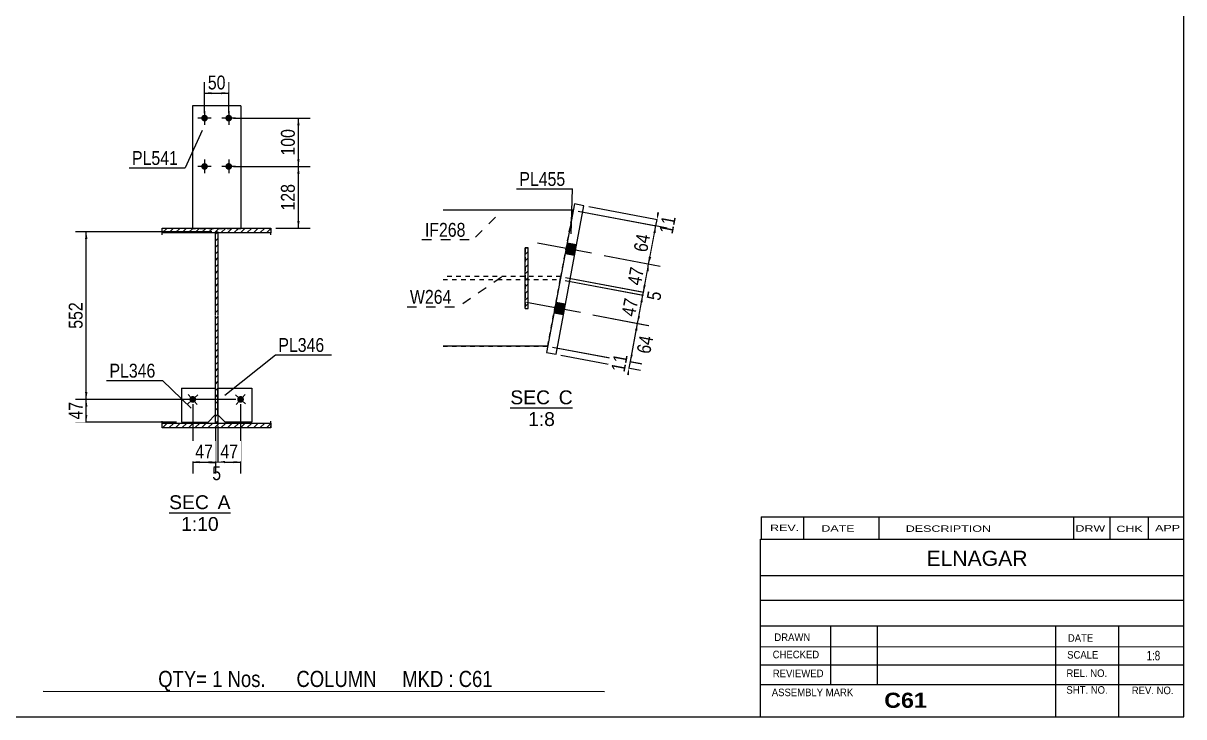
# Model space of a CAD drawing. Header units: millimetres. Extents: x -276 to 137, y -180 to 107.
# Drawn here: x -103.2 to 137, y -179.5 to -36 of the extents above; entities that cross this region are included whole.
import ezdxf

# ---------------------------------------------------------------- set-up
doc = ezdxf.new("R2010")
doc.units = ezdxf.units.MM
doc.linetypes.add('DXK_LINE_DOT1', pattern=[1.8814, 0.9407, -0.9407])
doc.linetypes.add('DXK_LINE_DOT2', pattern=[3.9198, 1.9599, -1.9599])
doc.styles.add('Arial', font='ARIAL.TTF', dxfattribs={"height": 0.2})
doc.styles.add('Arial Bold', font='ARIALBD.TTF', dxfattribs={"height": 0.2})
doc.styles.add('Arial Narrow', font='ARIALN.TTF', dxfattribs={"height": 0.2})

# ---------------------------------------------------------------- blocks, each defined once
blk = doc.blocks.new('Unknown-622945119-1210')
at = {"color": 5, "linetype": 'Continuous'}
for p, q in [((137.01, -179.54), (137.01, 107.46)), ((-272.99, -179.54), (137.01, -179.54))]:
    blk.add_line(p, q, dxfattribs=at)
blk = doc.blocks.new('Unknown-622945119-12 - 1565')
at = {"color": 1, "linetype": 'Continuous'}
blk.add_line((-73.03, -137.33), (-60.34, -137.33), dxfattribs=at)
at = {"color": 0, "linetype": 'Continuous'}
for points in [[(-64.81, -136.58), (-64.81, -133.58), (-73.03, -133.58), (-73.03, -136.58)], [(-60.34, -136.58), (-60.34, -133.58), (-63.01, -133.58), (-63.01, -136.58)], [(-62.79, -141.08), (-62.79, -138.08), (-70.57, -138.08), (-70.57, -141.08)]]:
    blk.add_wipeout(points, dxfattribs=at)
at = {"color": 136, "linetype": 'Continuous', "style": 'Arial'}
for s, height, p in [('SEC', 2.865, (-73.03, -136.58)), ('A', 2.87, (-63.01, -136.58)), ('1:10', 2.865, (-70.57, -141.08))]:
    blk.add_text(s, height=height, dxfattribs=at).set_placement(p)
blk = doc.blocks.new('Unknown-622945119-14 - 1255')
at = {"color": 1, "linetype": 'Continuous'}
blk.add_line((-2.41, -115.63), (10.5, -115.63), dxfattribs=at)
at = {"color": 0, "linetype": 'Continuous'}
for points in [[(5.81, -114.88), (5.81, -111.88), (-2.41, -111.88), (-2.41, -114.88)], [(10.5, -114.88), (10.5, -111.88), (7.61, -111.88), (7.61, -114.88)], [(6.82, -119.38), (6.82, -116.38), (1.26, -116.38), (1.26, -119.38)]]:
    blk.add_wipeout(points, dxfattribs=at)
at = {"color": 136, "linetype": 'Continuous', "style": 'Arial'}
for s, height, p in [('SEC', 2.865, (-2.41, -114.88)), ('C', 2.87, (7.61, -114.88)), ('1:8', 2.865, (1.26, -119.38))]:
    blk.add_text(s, height=height, dxfattribs=at).set_placement(p)
blk = doc.blocks.new('Part-622945119-11328 - 1565')
at = {"linetype": 'Continuous'}
h = blk.add_hatch(dxfattribs=at)
h.set_pattern_fill('', scale=0.3, style=0, pattern_type=0)
h.set_pattern_definition([(45, (-74.4459, -79.4255), (-0.67352, 0.67352), [])])
h.paths.add_polyline_path([(-74.45, -78.43), (-74.45, -79.43), (-51.95, -79.43), (-51.95, -78.43)])
at = {"color": 7, "linetype": 'DXK_LINE_DOT1'}
for p, q in [((-74.45, -78.84), (-74.45, -78.43)), ((-51.95, -78.84), (-51.95, -78.43))]:
    blk.add_line(p, q, dxfattribs=at)
at = {"color": 2, "linetype": 'Continuous'}
for p, q in [((-74.45, -79.43), (-74.45, -78.43)), ((-74.45, -78.43), (-51.95, -78.43)), ((-51.95, -78.43), (-51.95, -79.43)), ((-74.45, -79.84), (-74.45, -79.43)), ((-51.95, -79.43), (-74.45, -79.43)), ((-51.95, -79.84), (-51.95, -79.43))]:
    blk.add_line(p, q, dxfattribs=at)
blk = doc.blocks.new('Part-622945119-1905 - 1565')
at = {"linetype": 'Continuous'}
h = blk.add_hatch(dxfattribs=at)
h.set_pattern_fill('', scale=0.3, style=0, pattern_type=0)
h.set_pattern_definition([(45, (-74.4459, -119.7749), (-0.67352, 0.67352), [])])
h.paths.add_polyline_path([(-74.45, -118.77), (-74.45, -119.77), (-51.95, -119.77), (-51.95, -118.77)])
at = {"color": 2, "linetype": 'Continuous'}
for p, q in [((-74.45, -118.77), (-74.45, -118.36)), ((-74.45, -119.77), (-74.45, -118.77)), ((-74.45, -118.77), (-51.95, -118.77)), ((-51.95, -119.77), (-74.45, -119.77)), ((-51.95, -118.77), (-51.95, -118.36)), ((-51.95, -118.77), (-51.95, -119.77))]:
    blk.add_line(p, q, dxfattribs=at)
at = {"color": 7, "linetype": 'DXK_LINE_DOT1'}
for p, q in [((-74.45, -119.77), (-74.45, -119.36)), ((-51.95, -119.77), (-51.95, -119.36))]:
    blk.add_line(p, q, dxfattribs=at)
blk = doc.blocks.new('Part-622945119-1809 - 1565')
at = {"linetype": 'Continuous'}
h = blk.add_hatch(dxfattribs=at)
h.set_pattern_fill('', scale=0.3, style=0, pattern_type=0)
h.set_pattern_definition([(45, (-63.4459, -118.7748), (-0.67352, 0.67352), [])])
h.paths.add_polyline_path([(-63.45, -79.17), (-63.45, -118.77), (-62.95, -118.77), (-62.95, -79.17)])
at = {"color": 7, "linetype": 'DXK_LINE_DOT1'}
for p, q in [((-63.45, -79.58), (-63.45, -79.17)), ((-62.95, -79.58), (-62.95, -79.17)), ((-63.45, -118.77), (-63.45, -118.36)), ((-62.95, -118.77), (-62.95, -118.36))]:
    blk.add_line(p, q, dxfattribs=at)
at = {"color": 2, "linetype": 'Continuous'}
for p, q in [((-63.45, -96.47), (-63.45, -79.17)), ((-63.45, -79.17), (-62.95, -79.17)), ((-62.95, -79.17), (-62.95, -96.47)), ((-63.45, -118.77), (-63.45, -96.57)), ((-62.95, -96.57), (-62.95, -118.77)), ((-62.95, -118.77), (-63.45, -118.77))]:
    blk.add_line(p, q, dxfattribs=at)
blk = doc.blocks.new('Part-622945119-1876 - 1565')
at = {"color": 2, "linetype": 'Continuous'}
for p, q in [((-68.2, -53.1), (-68.2, -78.43)), ((-58.2, -53.1), (-68.2, -53.1)), ((-58.2, -53.1), (-58.2, -78.43))]:
    blk.add_line(p, q, dxfattribs=at)
at = {"color": 7, "linetype": 'DXK_LINE_DOT1'}
for p, q in [((-68.2, -78.43), (-68.2, -78.6)), ((-58.2, -78.6), (-68.2, -78.6)), ((-58.2, -78.43), (-58.2, -78.6))]:
    blk.add_line(p, q, dxfattribs=at)
blk = doc.blocks.new('Part-622945119-11361 - 1565')
at = {"color": 2, "linetype": 'Continuous'}
for p, q in [((-70.48, -111.57), (-63.48, -111.57)), ((-70.48, -111.57), (-70.48, -118.57)), ((-63.48, -111.57), (-63.48, -117.07)), ((-63.48, -117.07), (-64.98, -118.57)), ((-70.48, -118.57), (-64.98, -118.57))]:
    blk.add_line(p, q, dxfattribs=at)
blk = doc.blocks.new('Part-622945119-11364 - 1565')
at = {"color": 2, "linetype": 'Continuous'}
for p, q in [((-62.92, -117.07), (-62.92, -111.57)), ((-62.92, -111.57), (-55.92, -111.57)), ((-55.92, -111.57), (-55.92, -118.57)), ((-61.42, -118.57), (-62.92, -117.07)), ((-55.92, -118.57), (-61.42, -118.57))]:
    blk.add_line(p, q, dxfattribs=at)
blk = doc.blocks.new('Bolt-622945119-11413 - 1565')
at = {"linetype": 'Continuous'}
blk.add_hatch(color=3, dxfattribs=at).paths.add_polyline_path([(-67.63, -113.39, -1), (-68.66, -114.34, -1)])
at = {"color": 3, "linetype": 'Continuous'}
for p, q in [((-69.09, -112.83), (-67.2, -114.9)), ((-67.11, -112.92), (-69.18, -114.81))]:
    blk.add_line(p, q, dxfattribs=at)
blk = doc.blocks.new('Bolt-622945119-11416 - 1565')
at = {"linetype": 'Continuous'}
blk.add_hatch(color=3, dxfattribs=at).paths.add_polyline_path([(-57.73, -114.34, -1), (-58.76, -113.39, -1)])
at = {"color": 3, "linetype": 'Continuous'}
for p, q in [((-57.3, -112.83), (-59.19, -114.9)), ((-57.21, -114.81), (-59.28, -112.92))]:
    blk.add_line(p, q, dxfattribs=at)
blk = doc.blocks.new('Bolt-622945119-14259 - 1565')
at = {"linetype": 'Continuous'}
for points in [[(-65, -55.67, -1), (-66.4, -55.67, -1)], [(-60, -55.67, -1), (-61.4, -55.67, -1)], [(-65, -65.67, -1), (-66.4, -65.67, -1)], [(-60, -65.67, -1), (-61.4, -65.67, -1)]]:
    blk.add_hatch(color=3, dxfattribs=at).paths.add_polyline_path(points)
at = {"color": 3, "linetype": 'Continuous'}
for p, q in [((-65.7, -54.27), (-65.7, -57.07)), ((-60.7, -54.27), (-60.7, -57.07)), ((-64.3, -55.67), (-67.1, -55.67)), ((-59.3, -55.67), (-62.1, -55.67)), ((-65.7, -64.27), (-65.7, -67.07)), ((-60.7, -64.27), (-60.7, -67.07)), ((-64.3, -65.67), (-67.1, -65.67)), ((-59.3, -65.67), (-62.1, -65.67))]:
    blk.add_line(p, q, dxfattribs=at)
blk = doc.blocks.new('Part-622945119-1369 - 1255')
at = {"linetype": 'Continuous'}
h = blk.add_hatch(dxfattribs=at)
h.set_pattern_fill('', scale=0.3, style=0, pattern_type=0)
h.set_pattern_definition([(45, (0.6853, -82.539), (-0.67352, 0.67352), [])])
h.paths.add_polyline_path([(1.31, -82.54), (0.69, -82.54), (0.69, -95.04), (1.31, -95.04)])
at = {"color": 7, "linetype": 'DXK_LINE_DOT1'}
for p, q in [((1.31, -82.54), (0.69, -82.54)), ((0.69, -82.54), (0.69, -95.04)), ((1.31, -95.04), (1.31, -82.54)), ((0.69, -95.04), (1.31, -95.04))]:
    blk.add_line(p, q, dxfattribs=at)
at = {"color": 2, "linetype": 'Continuous'}
for p, q in [((0.69, -95.04), (0.69, -82.54)), ((0.69, -82.54), (1.31, -82.54)), ((1.31, -95.04), (1.31, -82.54)), ((0.69, -95.04), (1.31, -95.04))]:
    blk.add_line(p, q, dxfattribs=at)
blk = doc.blocks.new('Part-622945119-1281 - 1255')
at = {"color": 2, "linetype": 'Continuous'}
for p, q in [((10.88, -73.43), (5.11, -104.15)), ((7.07, -104.51), (12.84, -73.8)), ((12.84, -73.8), (10.88, -73.43)), ((5.11, -104.15), (7.07, -104.51))]:
    blk.add_line(p, q, dxfattribs=at)
blk = doc.blocks.new('Part-622945119-11434 - 1255')
at = {"color": 2, "linetype": 'Continuous'}
for p, q in [((10.63, -74.73), (-16.34, -74.73)), ((5.35, -102.85), (-16.34, -102.85))]:
    blk.add_line(p, q, dxfattribs=at)
blk = doc.blocks.new('Part-622945119-1351 - 1255')
at = {"color": 7, "linetype": 'DXK_LINE_DOT1'}
for p, q in [((10.63, -74.73), (-16.34, -74.73)), ((8.05, -88.48), (10.63, -74.73)), ((5.35, -102.85), (7.93, -89.1)), ((-16.34, -102.85), (5.35, -102.85))]:
    blk.add_line(p, q, dxfattribs=at)
blk = doc.blocks.new('Part-622945119-1327 - 1255')
at = {"color": 7, "linetype": 'DXK_LINE_DOT1'}
for p, q in [((8.05, -88.48), (-16.34, -88.48)), ((7.93, -89.1), (8.05, -88.48)), ((-16.34, -89.1), (7.93, -89.1))]:
    blk.add_line(p, q, dxfattribs=at)
blk = doc.blocks.new('Bolt-622945119-1379 - 1255')
at = {"linetype": 'Continuous'}
for points in [[(9.35, -81.54), (8.94, -83.75), (10.9, -84.12), (11.32, -81.91)], [(9.35, -81.54), (8.94, -83.75), (10.9, -84.12), (11.32, -81.91)], [(9.35, -81.54), (8.94, -83.75), (10.9, -84.12), (11.32, -81.91)], [(9.35, -81.54), (8.94, -83.75), (10.9, -84.12), (11.32, -81.91)], [(7.05, -93.83), (6.63, -96.04), (8.6, -96.41), (9.01, -94.2)], [(7.05, -93.83), (6.63, -96.04), (8.6, -96.41), (9.01, -94.2)], [(7.05, -93.83), (6.63, -96.04), (8.6, -96.41), (9.01, -94.2)], [(7.05, -93.83), (6.63, -96.04), (8.6, -96.41), (9.01, -94.2)]]:
    blk.add_hatch(color=3, dxfattribs=at).paths.add_polyline_path(points)
at = {"color": 3, "linetype": 'Continuous'}
for p, q in [((14.4, -83.63), (3.25, -81.54)), ((14.4, -83.63), (3.25, -81.54)), ((14.4, -83.63), (3.25, -81.54)), ((14.4, -83.63), (3.25, -81.54)), ((11.32, -81.91), (9.35, -81.54)), ((11.32, -81.91), (9.35, -81.54)), ((11.32, -81.91), (9.35, -81.54)), ((11.32, -81.91), (9.35, -81.54)), ((10.9, -84.12), (8.94, -83.75)), ((10.9, -84.12), (8.94, -83.75)), ((10.9, -84.12), (8.94, -83.75)), ((10.9, -84.12), (8.94, -83.75)), ((12.09, -95.92), (0.94, -93.82)), ((12.09, -95.92), (0.94, -93.82)), ((12.09, -95.92), (0.94, -93.82)), ((12.09, -95.92), (0.94, -93.82)), ((8.6, -96.41), (6.63, -96.04)), ((8.6, -96.41), (6.63, -96.04)), ((8.6, -96.41), (6.63, -96.04)), ((8.6, -96.41), (6.63, -96.04)), ((9.01, -94.2), (7.05, -93.83)), ((9.01, -94.2), (7.05, -93.83)), ((9.01, -94.2), (7.05, -93.83)), ((9.01, -94.2), (7.05, -93.83))]:
    blk.add_line(p, q, dxfattribs=at)
blk = doc.blocks.new('StraightDimension-622945119-16730 - 1565')
at = {"linetype": 'Continuous'}
for points in [[(-90.45, -115.37), (-90.2, -113.87), (-89.95, -115.37)], [(-89.95, -117.07), (-90.2, -118.57), (-90.45, -117.07)]]:
    blk.add_hatch(color=7, dxfattribs=at).paths.add_polyline_path(points)
at = {"color": 7, "linetype": 'Continuous'}
for p, q in [((-59.25, -113.87), (-92.45, -113.87)), ((-90.2, -118.57), (-90.2, -113.87)), ((-71.48, -118.57), (-92.45, -118.57))]:
    blk.add_line(p, q, dxfattribs=at)
at = {"color": 0}
blk.add_wipeout([(-90.35, -113.79), (-94.55, -113.79), (-94.55, -118.64), (-90.35, -118.64)], dxfattribs=at)
at = {"color": 3, "style": 'Arial Narrow'}
blk.add_text('47', height=2.863, rotation=90.0002, dxfattribs=at).set_placement((-90.95, -118.04))
blk = doc.blocks.new('StraightDimension-622945119-1964 - 1565')
at = {"linetype": 'Continuous'}
for points in [[(-64.2, -50.74), (-65.7, -50.49), (-64.2, -50.24)], [(-62.2, -50.24), (-60.7, -50.49), (-62.2, -50.74)]]:
    blk.add_hatch(color=7, dxfattribs=at).paths.add_polyline_path(points)
at = {"color": 7, "linetype": 'Continuous'}
for p, q in [((-65.7, -54.67), (-65.7, -48.24)), ((-60.7, -54.67), (-60.7, -48.24)), ((-65.7, -50.49), (-60.7, -50.49))]:
    blk.add_line(p, q, dxfattribs=at)
at = {"color": 0}
blk.add_wipeout([(-60.77, -50.34), (-60.77, -46.14), (-65.62, -46.14), (-65.62, -50.34)], dxfattribs=at)
at = {"color": 3, "style": 'Arial Narrow'}
blk.add_text('50', height=2.863, dxfattribs=at).set_placement((-65.02, -49.74))
blk = doc.blocks.new('StraightDimension-622945119-16697 - 1565')
at = {"linetype": 'Continuous'}
for points in [[(-46.52, -67.17), (-46.27, -65.67), (-46.02, -67.17)], [(-46.02, -76.93), (-46.27, -78.43), (-46.52, -76.93)]]:
    blk.add_hatch(color=7, dxfattribs=at).paths.add_polyline_path(points)
at = {"color": 7, "linetype": 'Continuous'}
for p, q in [((-59.7, -65.67), (-43.87, -65.67)), ((-46.27, -78.43), (-46.27, -65.67)), ((-50.95, -78.43), (-43.87, -78.43))]:
    blk.add_line(p, q, dxfattribs=at)
at = {"color": 0}
blk.add_wipeout([(-46.42, -68.71), (-50.62, -68.71), (-50.62, -75.39), (-46.42, -75.39)], dxfattribs=at)
at = {"color": 3, "style": 'Arial Narrow'}
blk.add_text('128', height=2.863, rotation=90.0002, dxfattribs=at).set_placement((-47.02, -74.79))
blk = doc.blocks.new('StraightDimension-622945119-16696 - 1565')
at = {"linetype": 'Continuous'}
for points in [[(-46.52, -57.17), (-46.27, -55.67), (-46.02, -57.17)], [(-46.02, -64.17), (-46.27, -65.67), (-46.52, -64.17)]]:
    blk.add_hatch(color=7, dxfattribs=at).paths.add_polyline_path(points)
at = {"color": 7, "linetype": 'Continuous'}
for p, q in [((-59.7, -55.67), (-43.87, -55.67)), ((-46.27, -65.67), (-46.27, -55.67)), ((-59.7, -65.67), (-43.87, -65.67))]:
    blk.add_line(p, q, dxfattribs=at)
at = {"color": 0}
blk.add_wipeout([(-46.42, -57.33), (-50.62, -57.33), (-50.62, -64.02), (-46.42, -64.02)], dxfattribs=at)
at = {"color": 3, "style": 'Arial Narrow'}
blk.add_text('100', height=2.863, rotation=90.0002, dxfattribs=at).set_placement((-47.02, -63.42))
blk = doc.blocks.new('StraightDimension-622945119-16729 - 1565')
at = {"linetype": 'Continuous'}
for points in [[(-90.45, -80.67), (-90.2, -79.17), (-89.95, -80.67)], [(-89.95, -112.37), (-90.2, -113.87), (-90.45, -112.37)]]:
    blk.add_hatch(color=7, dxfattribs=at).paths.add_polyline_path(points)
at = {"color": 7, "linetype": 'Continuous'}
for p, q in [((-64.2, -79.17), (-92.45, -79.17)), ((-90.2, -113.87), (-90.2, -79.17)), ((-59.25, -113.87), (-92.45, -113.87))]:
    blk.add_line(p, q, dxfattribs=at)
at = {"color": 0}
blk.add_wipeout([(-90.35, -93.18), (-94.55, -93.18), (-94.55, -99.86), (-90.35, -99.86)], dxfattribs=at)
at = {"color": 3, "style": 'Arial Narrow'}
blk.add_text('552', height=2.863, rotation=90.0002, dxfattribs=at).set_placement((-90.95, -99.26))
blk = doc.blocks.new('StraightDimension-622945119-16837 - 1565')
at = {"linetype": 'Continuous'}
for points in [[(-61.45, -127.08), (-62.95, -126.83), (-61.45, -126.58)], [(-59.75, -126.58), (-58.25, -126.83), (-59.75, -127.08)]]:
    blk.add_hatch(color=7, dxfattribs=at).paths.add_polyline_path(points)
at = {"color": 7, "linetype": 'Continuous'}
for p, q in [((-58.25, -114.87), (-58.25, -129.23)), ((-62.95, -119.36), (-62.95, -129.23)), ((-62.95, -126.83), (-58.25, -126.83))]:
    blk.add_line(p, q, dxfattribs=at)
at = {"color": 0}
blk.add_wipeout([(-58.17, -126.68), (-58.17, -122.48), (-63.02, -122.48), (-63.02, -126.68)], dxfattribs=at)
at = {"color": 3, "style": 'Arial Narrow'}
blk.add_text('47', height=2.863, dxfattribs=at).set_placement((-62.42, -126.08))
blk = doc.blocks.new('StraightDimension-622945119-16838 - 1565')
at = {"linetype": 'Continuous'}
for points in [[(-64.95, -126.58), (-63.45, -126.83), (-64.95, -127.08)], [(-61.45, -127.08), (-62.95, -126.83), (-61.45, -126.58)]]:
    blk.add_hatch(color=7, dxfattribs=at).paths.add_polyline_path(points)
at = {"color": 7, "linetype": 'Continuous'}
for p, q in [((-63.45, -119.69), (-63.45, -129.08)), ((-62.95, -119.36), (-62.95, -129.08)), ((-63.45, -126.83), (-62.95, -126.83))]:
    blk.add_line(p, q, dxfattribs=at)
at = {"color": 0}
blk.add_wipeout([(-61.68, -131.18), (-61.68, -126.98), (-64.71, -126.98), (-64.71, -131.18)], dxfattribs=at)
at = {"color": 3, "style": 'Arial Narrow'}
blk.add_text('5', height=2.86, dxfattribs=at).set_placement((-64.11, -130.58))
blk = doc.blocks.new('StraightDimension-622945119-16839 - 1565')
at = {"linetype": 'Continuous'}
for points in [[(-66.65, -127.08), (-68.15, -126.83), (-66.65, -126.58)], [(-64.95, -126.58), (-63.45, -126.83), (-64.95, -127.08)]]:
    blk.add_hatch(color=7, dxfattribs=at).paths.add_polyline_path(points)
at = {"color": 7, "linetype": 'Continuous'}
for p, q in [((-68.15, -114.87), (-68.15, -129.23)), ((-63.45, -119.69), (-63.45, -129.23)), ((-68.15, -126.83), (-63.45, -126.83))]:
    blk.add_line(p, q, dxfattribs=at)
at = {"color": 0}
blk.add_wipeout([(-63.37, -126.68), (-63.37, -122.48), (-68.22, -122.48), (-68.22, -126.68)], dxfattribs=at)
at = {"color": 3, "style": 'Arial Narrow'}
blk.add_text('47', height=2.863, dxfattribs=at).set_placement((-67.62, -126.08))
blk = doc.blocks.new('StraightDimension-622945119-17992 - 1255')
at = {"linetype": 'Continuous'}
for points in [[(24.5, -93.74), (25.02, -92.31), (24.99, -93.83)], [(24.45, -96.71), (23.93, -98.14), (23.96, -96.62)]]:
    blk.add_hatch(color=7, dxfattribs=at).paths.add_polyline_path(points)
at = {"color": 7, "linetype": 'Continuous'}
for p, q in [((8.92, -89.29), (27.38, -92.75)), ((23.93, -98.14), (25.02, -92.31)), ((14.7, -96.41), (26.29, -98.58))]:
    blk.add_line(p, q, dxfattribs=at)
at = {"color": 0}
blk.add_wipeout([(24.77, -92.81), (20.65, -92.04), (19.75, -96.81), (23.88, -97.58)], dxfattribs=at)
at = {"color": 3, "style": 'Arial Narrow'}
blk.add_text('47', height=2.863, rotation=79.3661, dxfattribs=at).set_placement((23.4, -96.88))
blk = doc.blocks.new('StraightDimension-622945119-17990 - 1255')
at = {"linetype": 'Continuous'}
for points in [[(25.71, -87.28), (26.23, -85.86), (26.2, -87.38)], [(25.66, -90.26), (25.14, -91.69), (25.17, -90.17)]]:
    blk.add_hatch(color=7, dxfattribs=at).paths.add_polyline_path(points)
at = {"color": 7, "linetype": 'Continuous'}
for p, q in [((17.01, -84.12), (28.59, -86.3)), ((25.14, -91.69), (26.23, -85.86)), ((9.03, -88.66), (27.5, -92.13))]:
    blk.add_line(p, q, dxfattribs=at)
at = {"color": 0}
blk.add_wipeout([(25.99, -86.36), (21.86, -85.58), (20.96, -90.35), (25.09, -91.13)], dxfattribs=at)
at = {"color": 3, "style": 'Arial Narrow'}
blk.add_text('47', height=2.863, rotation=79.3661, dxfattribs=at).set_placement((24.61, -90.43))
blk = doc.blocks.new('StraightDimension-622945119-17988 - 1255')
at = {"linetype": 'Continuous'}
for points in [[(28.49, -75.21), (27.96, -76.64), (28, -75.12)], [(27.2, -79.36), (27.72, -77.93), (27.69, -79.45)]]:
    blk.add_hatch(color=7, dxfattribs=at).paths.add_polyline_path(points)
at = {"color": 7, "linetype": 'Continuous'}
for p, q in [((13.82, -73.99), (30.18, -77.06)), ((11.64, -74.91), (29.93, -78.35)), ((27.72, -77.93), (27.96, -76.64))]:
    blk.add_line(p, q, dxfattribs=at)
at = {"color": 0}
blk.add_wipeout([(32.57, -75.7), (28.44, -74.93), (27.54, -79.7), (31.67, -80.48)], dxfattribs=at)
at = {"color": 3, "style": 'Arial Narrow'}
blk.add_text('11', height=2.863, rotation=79.3661, dxfattribs=at).set_placement((31.19, -79.78))
blk = doc.blocks.new('StraightDimension-622945119-17989 - 1255')
at = {"linetype": 'Continuous'}
for points in [[(27.2, -79.36), (27.72, -77.93), (27.69, -79.45)], [(26.76, -84.43), (26.23, -85.86), (26.27, -84.34)]]:
    blk.add_hatch(color=7, dxfattribs=at).paths.add_polyline_path(points)
at = {"color": 7, "linetype": 'Continuous'}
for p, q in [((11.64, -74.91), (30.08, -78.37)), ((26.23, -85.86), (27.72, -77.93)), ((17.01, -84.12), (28.59, -86.3))]:
    blk.add_line(p, q, dxfattribs=at)
at = {"color": 0}
blk.add_wipeout([(27.28, -79.48), (23.15, -78.7), (22.25, -83.48), (26.38, -84.25)], dxfattribs=at)
at = {"color": 3, "style": 'Arial Narrow'}
blk.add_text('64', height=2.863, rotation=79.3661, dxfattribs=at).set_placement((25.9, -83.55))
blk = doc.blocks.new('StraightDimension-622945119-17991 - 1255')
at = {"linetype": 'Continuous'}
for points in [[(25.66, -90.26), (25.14, -91.69), (25.17, -90.17)], [(24.5, -93.74), (25.02, -92.31), (24.99, -93.83)]]:
    blk.add_hatch(color=7, dxfattribs=at).paths.add_polyline_path(points)
at = {"color": 7, "linetype": 'Continuous'}
for p, q in [((9.03, -88.66), (27.35, -92.1)), ((8.92, -89.29), (27.23, -92.73)), ((25.02, -92.31), (25.14, -91.69))]:
    blk.add_line(p, q, dxfattribs=at)
at = {"color": 0}
blk.add_wipeout([(29.63, -91.31), (25.51, -90.54), (24.95, -93.51), (29.08, -94.29)], dxfattribs=at)
at = {"color": 3, "style": 'Arial Narrow'}
blk.add_text('5', height=2.86, rotation=79.3661, dxfattribs=at).set_placement((28.6, -93.59))
blk = doc.blocks.new('StraightDimension-622945119-17993 - 1255')
at = {"linetype": 'Continuous'}
for points in [[(23.4, -99.57), (23.93, -98.14), (23.9, -99.66)], [(22.96, -104.63), (22.44, -106.06), (22.47, -104.54)]]:
    blk.add_hatch(color=7, dxfattribs=at).paths.add_polyline_path(points)
at = {"color": 7, "linetype": 'Continuous'}
for p, q in [((14.7, -96.41), (26.14, -98.56)), ((22.44, -106.06), (23.93, -98.14)), ((6.33, -103.04), (24.65, -106.48))]:
    blk.add_line(p, q, dxfattribs=at)
at = {"color": 0}
blk.add_wipeout([(27.91, -100.52), (23.78, -99.74), (22.88, -104.52), (27.01, -105.29)], dxfattribs=at)
at = {"color": 3, "style": 'Arial Narrow'}
blk.add_text('64', height=2.863, rotation=79.3661, dxfattribs=at).set_placement((26.53, -104.59))
blk = doc.blocks.new('StraightDimension-622945119-17994 - 1255')
at = {"linetype": 'Continuous'}
for points in [[(22.96, -104.63), (22.44, -106.06), (22.47, -104.54)], [(21.67, -108.78), (22.2, -107.35), (22.17, -108.88)]]:
    blk.add_hatch(color=7, dxfattribs=at).paths.add_polyline_path(points)
at = {"color": 7, "linetype": 'Continuous'}
for p, q in [((6.33, -103.04), (24.8, -106.5)), ((8.06, -104.7), (24.56, -107.8)), ((22.2, -107.35), (22.44, -106.06))]:
    blk.add_line(p, q, dxfattribs=at)
at = {"color": 0}
blk.add_wipeout([(22.62, -104.29), (18.49, -103.52), (17.59, -108.29), (21.72, -109.07)], dxfattribs=at)
at = {"color": 3, "style": 'Arial Narrow'}
blk.add_text('11', height=2.863, rotation=79.3661, dxfattribs=at).set_placement((21.24, -108.37))
blk = doc.blocks.new('CBS_CALLOFF-622945119-19164')
at = {"color": 7, "linetype": 'Continuous'}
blk.add_line((-99.12, -174.27), (17.12, -174.29), dxfattribs=at)
at = {"color": 3, "linetype": 'Continuous', "style": 'Arial Narrow'}
blk.add_text('QTY= 1 Nos.      COLUMN     MKD : C61', height=3.3405, dxfattribs=at).set_placement((-75.29, -173.38))
blk = doc.blocks.new('CBS_NAME_BLOG-622945119-19165')
at = {"color": 7, "linetype": 'Continuous'}
for p, q in [((49.41, -142.79), (136.93, -142.79)), ((49.41, -179.5), (49.41, -142.79)), ((49.42, -150.33), (136.93, -150.33)), ((49.49, -155.38), (137.01, -155.38)), ((49.41, -160.75), (136.93, -160.75)), ((63.94, -172.86), (63.94, -160.76)), ((73.62, -172.84), (73.62, -160.77)), ((110.54, -179.5), (110.54, -160.77)), ((123.59, -179.5), (123.59, -160.76)), ((49.42, -165.05), (137.01, -165.03)), ((49.41, -168.8), (136.93, -168.8)), ((49.41, -172.84), (136.93, -172.84)), ((49.41, -179.54), (137.01, -179.54))]:
    blk.add_line(p, q, dxfattribs=at)
at = {"color": 3, "linetype": 'Continuous', "style": 'Arial'}
blk.add_text('ELNAGAR', height=3.133, dxfattribs=at).set_placement((83.74, -148.32))
at = {"color": 3, "linetype": 'Continuous'}
for s, height, style, width, p in [('DRAWN', 1.566, 'Arial', 0.9, (52.25, -163.86)), ('DATE', 1.566, 'Arial', 0.9, (113.01, -164.02)), ('CHECKED', 1.566, 'Arial', 0.9, (51.9, -167.44)), ('SCALE', 1.566, 'Arial', 0.9, (112.86, -167.5)), ('1:8', 1.957, 'Arial Narrow', 0.9, (129.31, -167.86)), ('REVIEWED', 1.566, 'Arial', 0.9, (51.93, -171.35)), ('REL. NO.', 1.566, 'Arial', 0.9, (112.72, -171.31)), ('ASSEMBLY MARK', 1.5663, 'Arial', 0.9, (51.72, -175.28)), ('C61', 3.131, 'Arial Bold', 1.1, (74.99, -177.69)), ('SHT. NO.', 1.566, 'Arial', 0.9, (112.71, -174.77)), ('REV. NO.', 1.566, 'Arial', 0.9, (126.24, -174.86))]:
    blk.add_text(s, height=height, dxfattribs=dict(at, style=style, width=width)).set_placement(p)
blk = doc.blocks.new('CBS_REVISION-622945119-19166')
at = {"color": 7, "linetype": 'Continuous'}
for p, q in [((49.5, -138.16), (137, -138.16)), ((49.5, -138.16), (49.5, -142.79)), ((58.29, -138.16), (58.29, -142.79)), ((73.89, -138.16), (73.89, -142.73)), ((114.15, -138.16), (114.15, -142.79)), ((121.69, -138.16), (121.69, -142.79)), ((129.64, -138.16), (129.64, -142.79)), ((49.5, -142.79), (137, -142.79))]:
    blk.add_line(p, q, dxfattribs=at)
at = {"color": 7, "style": 'Arial Narrow', "width": 1.7}
for s, height, p in [('REV.', 1.326, (51.36, -141.12)), ('DATE', 1.326, (61.98, -141.23)), ('DESCRIPTION', 1.3257, (79.46, -141.28)), ('DRW', 1.326, (114.58, -141.23)), ('CHK', 1.326, (123.06, -141.32)), ('APP', 1.326, (131.07, -141.16))]:
    blk.add_text(s, height=height, dxfattribs=at).set_placement(p)
blk = doc.blocks.new('Mark-622945119-10995 - 1565')
at = {"color": 7, "linetype": 'Continuous'}
blk.add_line((-66.17, -58.23), (-69.7, -65.96), dxfattribs=at)
at = {"color": 0}
blk.add_wipeout([(-71.2, -65.36), (-71.2, -62.36), (-80.71, -62.36), (-80.71, -65.36)], dxfattribs=at)
blk.add_wipeout([(-71.2, -65.36), (-71.2, -62.36), (-80.71, -62.36), (-80.71, -65.36)], dxfattribs=at)
at = {"color": 7, "linetype": 'Continuous'}
blk.add_line((-81.31, -65.96), (-69.7, -65.96), dxfattribs=at)
at = {"color": 3, "style": 'Arial Narrow'}
blk.add_text('PL541', height=2.863, dxfattribs=at).set_placement((-80.71, -65.36))
blk = doc.blocks.new('Mark-622945119-11662 - 1565')
at = {"color": 7, "linetype": 'Continuous'}
blk.add_line((-68.49, -115.69), (-74.38, -109.96), dxfattribs=at)
at = {"color": 0}
blk.add_wipeout([(-75.88, -109.36), (-75.88, -106.36), (-85.38, -106.36), (-85.38, -109.36)], dxfattribs=at)
blk.add_wipeout([(-75.88, -109.36), (-75.88, -106.36), (-85.38, -106.36), (-85.38, -109.36)], dxfattribs=at)
at = {"color": 7, "linetype": 'Continuous'}
blk.add_line((-85.98, -109.96), (-74.38, -109.96), dxfattribs=at)
at = {"color": 3, "style": 'Arial Narrow'}
blk.add_text('PL346', height=2.863, dxfattribs=at).set_placement((-85.38, -109.36))
blk = doc.blocks.new('Mark-622945119-11665 - 1565')
at = {"color": 0}
blk.add_wipeout([(-40.92, -104.05), (-40.92, -101.05), (-50.42, -101.05), (-50.42, -104.05)], dxfattribs=at)
blk.add_wipeout([(-40.92, -104.05), (-40.92, -101.05), (-50.42, -101.05), (-50.42, -104.05)], dxfattribs=at)
at = {"color": 7, "linetype": 'Continuous'}
for p, q in [((-61.49, -112.99), (-51.02, -104.65)), ((-51.02, -104.65), (-39.42, -104.65))]:
    blk.add_line(p, q, dxfattribs=at)
at = {"color": 3, "style": 'Arial Narrow'}
blk.add_text('PL346', height=2.863, dxfattribs=at).set_placement((-50.42, -104.05))
blk = doc.blocks.new('Mark-622945119-1347 - 1255')
at = {"color": 7, "linetype": 'DXK_LINE_DOT2'}
blk.add_line((-5.45, -76.18), (-10.18, -80.82), dxfattribs=at)
at = {"color": 0}
blk.add_wipeout([(-11.68, -80.22), (-11.68, -77.22), (-20.09, -77.22), (-20.09, -80.22)], dxfattribs=at)
blk.add_wipeout([(-11.68, -80.22), (-11.68, -77.22), (-20.09, -77.22), (-20.09, -80.22)], dxfattribs=at)
at = {"color": 7, "linetype": 'DXK_LINE_DOT2'}
blk.add_line((-20.69, -80.82), (-10.18, -80.82), dxfattribs=at)
at = {"color": 3, "style": 'Arial Narrow'}
blk.add_text('IF268', height=2.863, dxfattribs=at).set_placement((-20.09, -80.22))
blk = doc.blocks.new('Mark-622945119-1323 - 1255')
at = {"color": 7, "linetype": 'DXK_LINE_DOT2'}
blk.add_line((-4.2, -88.55), (-13.09, -94.69), dxfattribs=at)
at = {"color": 0}
blk.add_wipeout([(-14.59, -94.09), (-14.59, -91.09), (-23.18, -91.09), (-23.18, -94.09)], dxfattribs=at)
blk.add_wipeout([(-14.59, -94.09), (-14.59, -91.09), (-23.18, -91.09), (-23.18, -94.09)], dxfattribs=at)
at = {"color": 7, "linetype": 'DXK_LINE_DOT2'}
blk.add_line((-23.78, -94.69), (-13.09, -94.69), dxfattribs=at)
at = {"color": 3, "style": 'Arial Narrow'}
blk.add_text('W264', height=2.863, dxfattribs=at).set_placement((-23.18, -94.09))
blk = doc.blocks.new('Mark-622945119-1276 - 1255')
at = {"color": 7, "linetype": 'Continuous'}
blk.add_line((10.2, -79.63), (10.47, -70.3), dxfattribs=at)
at = {"color": 0}
blk.add_wipeout([(8.97, -69.7), (8.97, -66.7), (-0.53, -66.7), (-0.53, -69.7)], dxfattribs=at)
blk.add_wipeout([(8.97, -69.7), (8.97, -66.7), (-0.53, -66.7), (-0.53, -69.7)], dxfattribs=at)
at = {"color": 7, "linetype": 'Continuous'}
blk.add_line((-1.13, -70.3), (10.47, -70.3), dxfattribs=at)
at = {"color": 3, "style": 'Arial Narrow'}
blk.add_text('PL455', height=2.863, dxfattribs=at).set_placement((-0.53, -69.7))

msp = doc.modelspace()

# ---------------------------------------------------------------- block references
for name in ['Unknown-622945119-1210', 'Part-622945119-1876 - 1565', 'Bolt-622945119-14259 - 1565', 'Part-622945119-1281 - 1255', 'Part-622945119-11434 - 1255', 'Part-622945119-1351 - 1255', 'Part-622945119-11328 - 1565', 'Part-622945119-1809 - 1565', 'Bolt-622945119-1379 - 1255', 'Part-622945119-1369 - 1255', 'Part-622945119-1327 - 1255', 'Part-622945119-11361 - 1565', 'Bolt-622945119-11413 - 1565', 'Part-622945119-11364 - 1565', 'Bolt-622945119-11416 - 1565', 'Part-622945119-1905 - 1565', 'CBS_REVISION-622945119-19166', 'CBS_NAME_BLOG-622945119-19165', 'CBS_CALLOFF-622945119-19164']:
    msp.add_blockref(name, (0, 0))

# ---------------------------------------------------------------- next in the draw order: block references
for name in ['StraightDimension-622945119-1964 - 1565', 'Mark-622945119-10995 - 1565', 'StraightDimension-622945119-16697 - 1565', 'StraightDimension-622945119-17988 - 1255', 'Mark-622945119-1347 - 1255', 'Mark-622945119-1323 - 1255', 'StraightDimension-622945119-17992 - 1255', 'Unknown-622945119-14 - 1255', 'StraightDimension-622945119-16730 - 1565', 'Unknown-622945119-12 - 1565']:
    msp.add_blockref(name, (0, 0))

# ---------------------------------------------------------------- next in the draw order: block references
for name in ['StraightDimension-622945119-16696 - 1565', 'StraightDimension-622945119-16729 - 1565', 'StraightDimension-622945119-17990 - 1255', 'StraightDimension-622945119-17993 - 1255']:
    msp.add_blockref(name, (0, 0))

# ---------------------------------------------------------------- next in the draw order: block references
for name in ['StraightDimension-622945119-17989 - 1255', 'StraightDimension-622945119-17991 - 1255', 'Mark-622945119-11665 - 1565', 'StraightDimension-622945119-17994 - 1255', 'StraightDimension-622945119-16837 - 1565']:
    msp.add_blockref(name, (0, 0))

# ---------------------------------------------------------------- next in the draw order: block references
for name in ['Mark-622945119-1276 - 1255', 'StraightDimension-622945119-16838 - 1565']:
    msp.add_blockref(name, (0, 0))

# ---------------------------------------------------------------- next in the draw order: block references
msp.add_blockref('StraightDimension-622945119-16839 - 1565', (0, 0))

# ---------------------------------------------------------------- next in the draw order: block references
msp.add_blockref('Mark-622945119-11662 - 1565', (0, 0))

doc.saveas('drawing.dxf')
